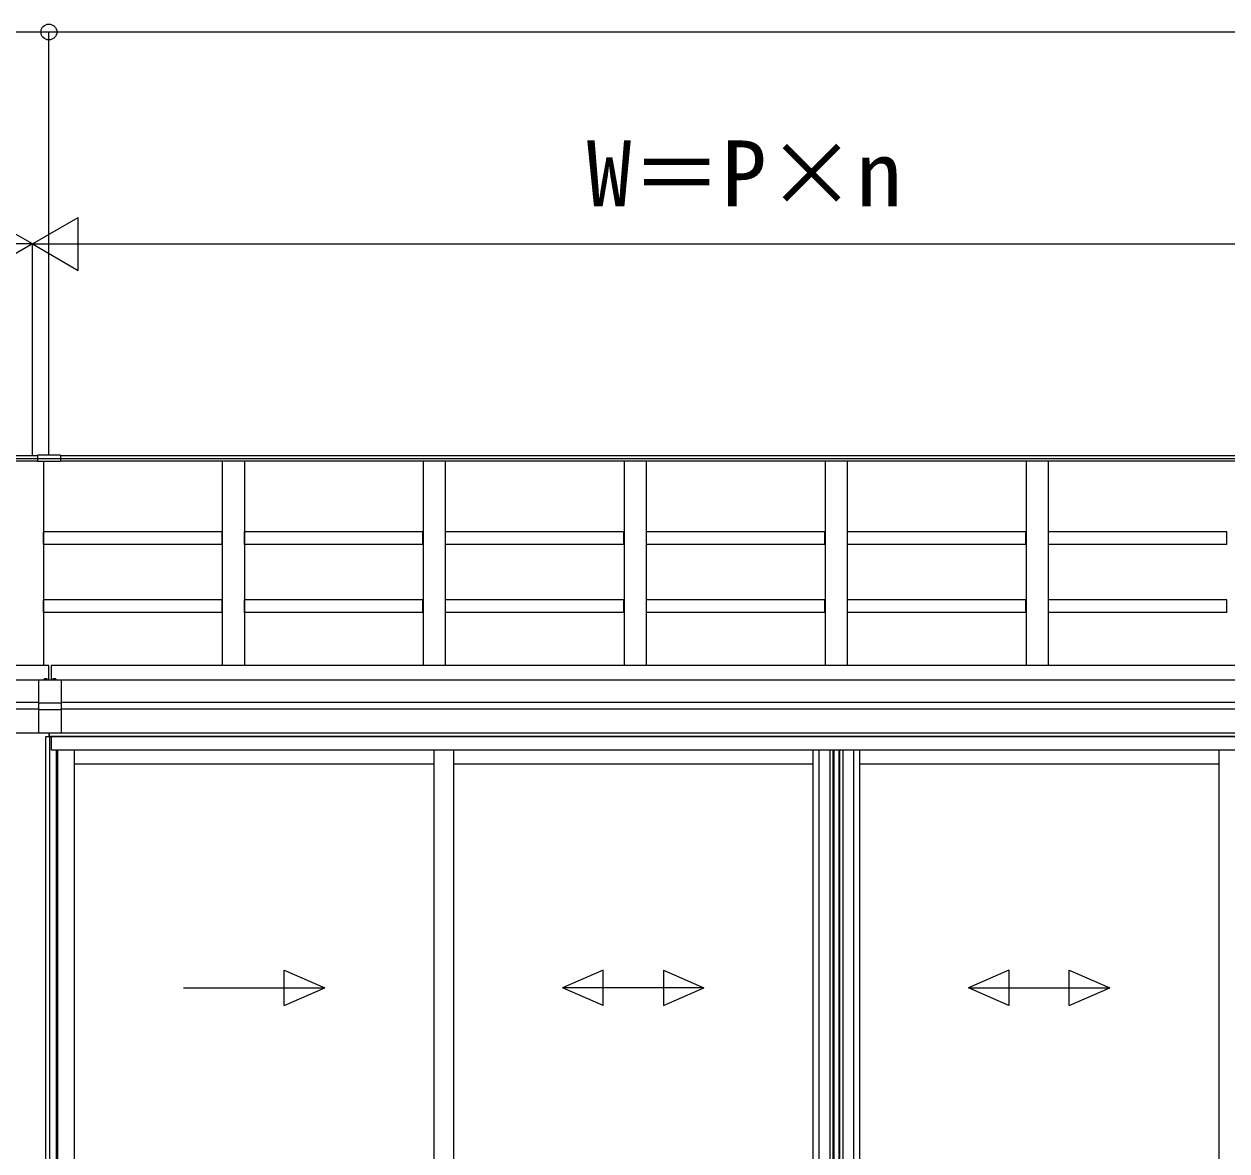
# Model space of a CAD drawing. Units: millimetres, scale not verified. Extents: x -10500 to 10500, y -15600 to 15524.
# Drawn here: x -4292 to -1568, y -8761 to -6209 of the extents above; entities that cross this region are included whole.
import ezdxf
from ezdxf.enums import TextEntityAlignment as Align

# ---------------------------------------------------------------- set-up
doc = ezdxf.new("R2010")
doc.units = ezdxf.units.MM
doc.header["$LTSCALE"] = 80
doc.layers.add('0-5_YKK_A1', color=4, linetype='Continuous')
doc.layers.add('0-6_YKK_D', color=6, linetype='Continuous')
doc.styles.add('ＭＳ ゴシック', font='')
doc.styles.get('ＭＳ ゴシック').set_extended_font_data('MS Gothic')

msp = doc.modelspace()

# ---------------------------------------------------------------- linework, layer by layer
at = {"layer": '0-5_YKK_A1'}
for p, q in [((-4261.5, -7187.27), (-7945, -7187.27)), ((-4261.5, -7185.83), (-4261.5, -7200.26)), ((-4209.5, -7185.83), (-4261.5, -7185.83)), ((-4209.5, -7185.83), (-4209.5, -7200.26)), ((-601, -7187.27), (-4209.5, -7187.27)), ((-4261.5, -7194.21), (-7945, -7194.21)), ((-4261.5, -7199.45), (-7945, -7199.45)), ((-4209.5, -7193.56), (-4261.5, -7193.56)), ((-4209.5, -7199.69), (-4261.5, -7199.69)), ((-4209.5, -7200.26), (-4261.5, -7200.26)), ((-4248, -7200.26), (-4248, -7662.17)), ((-601, -7194.21), (-4209.5, -7194.21)), ((-601, -7199.45), (-4209.5, -7199.45)), ((-3843, -7199.45), (-3843, -7662.17)), ((-3793, -7199.45), (-3793, -7662.17)), ((-3388, -7199.45), (-3388, -7662.17)), ((-3338, -7199.45), (-3338, -7662.17)), ((-2933, -7199.45), (-2933, -7662.17)), ((-2883, -7199.45), (-2883, -7662.17)), ((-2478, -7199.45), (-2478, -7662.17)), ((-2428, -7199.45), (-2428, -7662.17)), ((-2023, -7199.45), (-2023, -7662.17)), ((-1973, -7199.45), (-1973, -7662.17)), ((-4235.5, -7662.17), (-7945.5, -7662.17)), ((-4235.5, -7694.5), (-4235.5, -7662.17)), ((-600.5, -7662.17), (-4230.5, -7662.17)), ((-4230.5, -7662.17), (-4230.5, -7694.5)), ((-4258, -7695.5), (-7945.5, -7695.5)), ((-4246.98, -7694.5), (-4239.02, -7694.5)), ((-4245.07, -7692.42), (-4244.14, -7694.29)), ((-4244.14, -7694.29), (-4243.75, -7694.5)), ((-4241.85, -7694.29), (-4242.25, -7694.5)), ((-4240.92, -7692.42), (-4241.85, -7694.29)), ((-4226.98, -7694.5), (-4219.02, -7694.5)), ((-4225.07, -7692.42), (-4224.14, -7694.29)), ((-4224.14, -7694.29), (-4223.75, -7694.5)), ((-4221.85, -7694.29), (-4222.25, -7694.5)), ((-4220.92, -7692.42), (-4221.85, -7694.29)), ((-600.5, -7695.5), (-4208, -7695.5)), ((-4258, -7745.5), (-7945.5, -7745.5)), ((-4258, -7760.5), (-4408, -7760.5)), ((-4208, -7746.97), (-4258, -7746.97)), ((-600.5, -7745.5), (-4208, -7745.5)), ((-853, -7760.5), (-4208, -7760.5)), ((-4208, -7762.73), (-4258, -7762.73)), ((-4235.5, -7815.5), (-7712.6, -7815.5)), ((-4235.5, -7815.5), (-4235.5, -7823.5)), ((-4235, -7815.5), (-4235, -7823.5)), ((-833.4, -7815.5), (-4235, -7815.5)), ((-833.4, -7815.5), (-4230.5, -7815.5)), ((-4230, -7823.5), (-4243, -7823.5)), ((-4243, -7823.5), (-4243, -9796.5)), ((-833.4, -7822.5), (-4235, -7822.5)), ((-4234.2, -7823.5), (-4234.2, -9796.5)), ((-4230, -7823.5), (-4230, -7853.5)), ((-833.4, -7823.5), (-4229.5, -7823.5)), ((-4229.5, -7853.5), (-4229.5, -7823.5)), ((-4219, -7853.5), (-4230, -7853.5)), ((-833.39, -7853.5), (-4219, -7853.5)), ((-4219, -7853.5), (-4219, -9795)), ((-4215.8, -7853.5), (-4215.8, -9792.5)), ((-4178, -7853.5), (-4178, -9789)), ((-3364.25, -7853.5), (-3364.25, -9789)), ((-3319.25, -7853.5), (-3319.25, -9789)), ((-2505.5, -7853.5), (-2505.5, -9774.5)), ((-2492.3, -7853.5), (-2492.3, -9774.5)), ((-2467.7, -7853.5), (-2467.7, -9774.5)), ((-2460.5, -7853.5), (-2460.5, -9774.5)), ((-2458.5, -7853.5), (-2458.5, -9774.5)), ((-2446.7, -7853.5), (-2446.7, -9774.5)), ((-2445.5, -7853.5), (-2445.5, -9774.5)), ((-2438.3, -7853.5), (-2438.3, -9774.5)), ((-2413.7, -7853.5), (-2413.7, -9774.5)), ((-2400.5, -7853.5), (-2400.5, -9774.5)), ((-1586.75, -7853.5), (-1586.75, -9789)), ((-3364.25, -7885.5), (-4178, -7885.5)), ((-2505.5, -7885.5), (-3319.25, -7885.5)), ((-1586.75, -7885.5), (-2400.5, -7885.5)), ((-3702.78, -8431.87), (-3702.78, -8351.87)), ((-3702.78, -8351.87), (-3611.12, -8391.87)), ((-2980.72, -8351.87), (-3072.37, -8391.87)), ((-2980.72, -8431.87), (-2980.72, -8351.87)), ((-2844.03, -8351.87), (-2752.37, -8391.87)), ((-2844.03, -8351.87), (-2844.03, -8431.87)), ((-2061.97, -8351.87), (-2153.62, -8391.87)), ((-2061.97, -8351.87), (-2061.97, -8431.87)), ((-1925.28, -8351.87), (-1833.62, -8391.87)), ((-1925.28, -8431.87), (-1925.28, -8351.87)), ((-3931.12, -8391.87), (-3611.12, -8391.87)), ((-3702.78, -8431.87), (-3611.12, -8391.87)), ((-2980.72, -8431.87), (-3072.37, -8391.87)), ((-2752.37, -8391.87), (-3072.37, -8391.87)), ((-2844.03, -8431.87), (-2752.37, -8391.87)), ((-2153.62, -8391.87), (-1833.62, -8391.87)), ((-2061.97, -8431.87), (-2153.62, -8391.87)), ((-1925.28, -8431.87), (-1833.62, -8391.87))]:
    msp.add_line(p, q, dxfattribs=at)
for points in [[(-3843.5, -7387.83), (-3843.5, -7359.1), (-4247.5, -7359.1)], [(-3843.5, -7387.83), (-4247.5, -7387.83), (-4247.5, -7359.1)], [(-3388.5, -7387.83), (-3388.5, -7359.1), (-3792.5, -7359.1)], [(-3388.5, -7387.83), (-3792.5, -7387.83), (-3792.5, -7359.1)], [(-2933.5, -7387.83), (-2933.5, -7359.1), (-3337.5, -7359.1)], [(-2933.5, -7387.83), (-3337.5, -7387.83), (-3337.5, -7359.1)], [(-2478.5, -7387.83), (-2478.5, -7359.1), (-2882.5, -7359.1)], [(-2478.5, -7387.83), (-2882.5, -7387.83), (-2882.5, -7359.1)], [(-2023.5, -7387.83), (-2023.5, -7359.1), (-2427.5, -7359.1)], [(-2023.5, -7387.83), (-2427.5, -7387.83), (-2427.5, -7359.1)], [(-1568.5, -7387.83), (-1568.5, -7359.1), (-1972.5, -7359.1)], [(-1568.5, -7387.83), (-1972.5, -7387.83), (-1972.5, -7359.1)], [(-3843.5, -7541.69), (-3843.5, -7512.95), (-4247.5, -7512.95)], [(-3843.5, -7541.69), (-4247.5, -7541.69), (-4247.5, -7512.95)], [(-3388.5, -7541.69), (-3388.5, -7512.95), (-3792.5, -7512.95)], [(-3388.5, -7541.69), (-3792.5, -7541.69), (-3792.5, -7512.95)], [(-2933.5, -7541.69), (-2933.5, -7512.95), (-3337.5, -7512.95)], [(-2933.5, -7541.69), (-3337.5, -7541.69), (-3337.5, -7512.95)], [(-2478.5, -7541.69), (-2478.5, -7512.95), (-2882.5, -7512.95)], [(-2478.5, -7541.69), (-2882.5, -7541.69), (-2882.5, -7512.95)], [(-2023.5, -7541.69), (-2023.5, -7512.95), (-2427.5, -7512.95)], [(-2023.5, -7541.69), (-2427.5, -7541.69), (-2427.5, -7512.95)], [(-1568.5, -7541.69), (-1568.5, -7512.95), (-1972.5, -7512.95)], [(-1568.5, -7541.69), (-1972.5, -7541.69), (-1972.5, -7512.95)]]:
    msp.add_lwpolyline(points, dxfattribs=at)
msp.add_lwpolyline([(-4258, -7694.5), (-4208, -7694.5), (-4208, -7815.5), (-4258, -7815.5)], close=True, dxfattribs=at)
for centre, radius, start, end in [((-4246.98, -7694.23), 0.274, 142.28591, 270), ((-4243, -7697.3), 5.3, 37.71409, 142.28591), ((-4239.02, -7694.23), 0.274, 270, 37.71409), ((-4226.98, -7694.23), 0.274, 142.28591, 270), ((-4223, -7697.3), 5.3, 37.71409, 142.28591), ((-4219.02, -7694.23), 0.274, 270, 37.71409)]:
    msp.add_arc(centre, radius, start, end, dxfattribs=at)
at = {"layer": '0-6_YKK_D'}
for p, q in [((-7950.5, -6227.27), (-4235.5, -6227.27)), ((-4235.5, -7184.83), (-4235.5, -6226.27)), ((-4235.5, -7184.83), (-4235.5, -6226.27)), ((-4235.5, -6227.27), (-595.5, -6227.27)), ((-4273, -6707.27), (-4376.92, -6647.27)), ((-4273, -6707.27), (-4169.08, -6647.27)), ((-4169.08, -6767.27), (-4169.08, -6647.27)), ((-4273, -6707.27), (-4480.85, -6707.27)), ((-4273, -6707.27), (-4376.92, -6767.27)), ((-4273, -7186.27), (-4273, -6706.27)), ((-4273, -7186.27), (-4273, -6706.27)), ((-4273, -6707.27), (-4169.08, -6767.27)), ((-4273, -6707.27), (-4065.15, -6707.27)), ((-4153, -6707.27), (-753, -6707.27))]:
    msp.add_line(p, q, dxfattribs=at)
msp.add_circle((-4235.5, -6227.27), 18, dxfattribs=at)
msp.add_circle((-4235.5, -6227.27), 18, dxfattribs=at)

# ---------------------------------------------------------------- texts
at = {"layer": '0-6_YKK_D', "style": 'ＭＳ ゴシック'}
msp.add_text('W＝P×n', height=149.6, dxfattribs=at).set_placement((-3018.06, -6667.27), align=Align.BOTTOM_LEFT)

doc.saveas('drawing.dxf')
